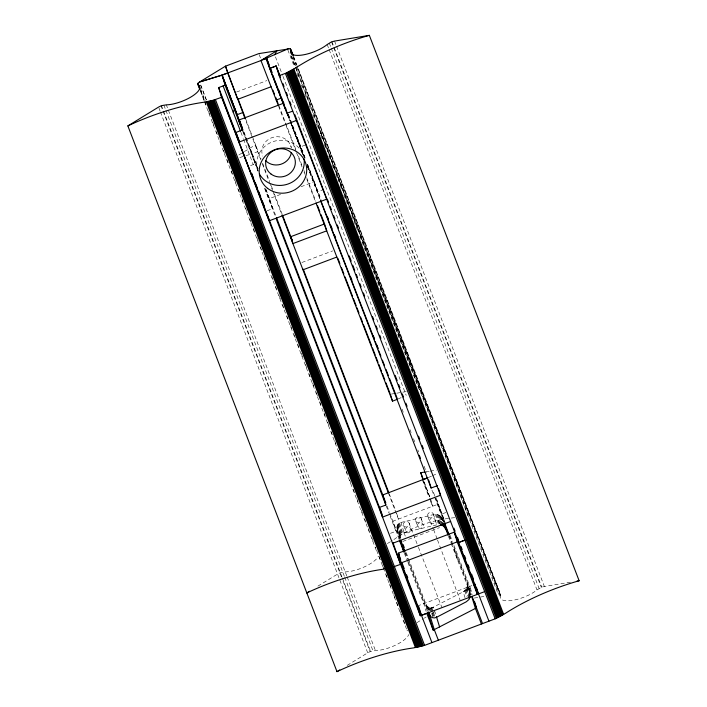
<?xml version="1.0" encoding="UTF-8"?>
<svg xmlns="http://www.w3.org/2000/svg" width="707" height="707" viewBox="0 0 707 707"><rect width="100%" height="100%" fill="white"/><g stroke="black" fill="none" stroke-linecap="round" stroke-linejoin="round"><path stroke-width="0.53" stroke-dasharray="3.54 2.65" d="M396.883 527.758L400.295 539.202C398.872 534.704 393.242 524.718 400.966 522.473L433.559 514.59C438.49 513.194 443.042 517.312 443.74 522.084M399.994 537.833L401.037 534.51L404.086 532.548L438.526 524.435L435.415 514.36M570.452 582.188L544.372 586.492L541.323 587.296L537.002 589.938A21.873 7.424 -21 0 1 512.637 600.349A21.873 7.424 -21 0 1 500.618 595.939L500.689 594.808L297.232 65.892M465.029 597.76L463.165 591.715C466.443 590.089 468.317 585.979 466.929 582.497L452.78 545.636M449.793 468.485L450.226 467.822L318.548 127.313L500.689 594.808M454.76 517.665C432.808 519.725 411.651 526.795 393.675 539.715M317.911 586.121L337.46 574.137L340.323 572.732L345.21 571.91A21.873 7.432 -21 0 0 378.139 556.683M347.225 665.375L367.711 652.817L370.574 651.412L375.461 650.59A21.873 7.432 -21 0 0 408.743 634.577M416.891 622.673L423.369 618.713M424.288 618.148L426.135 617.017M431.685 613.614L435.379 611.352M238.833 154.983L243.482 152.138M244.41 151.572L255.554 144.749L252.417 136.539M387.356 543.568L392.765 540.263M453.974 545.451L470.376 588.118L427.081 610.362L407.912 560.501M398.138 398.969L401.169 397.626M428.477 477.464L431.447 476.156M432.437 475.714L437.377 473.522M250.525 165.615L255.192 163.883L252.054 153.79L257.666 151.678L255.554 144.749L261.033 159.066M305.415 144.979L299.954 147.083L290.692 122.497M399.004 539.255L392.836 521.192L438.101 504.179L436.307 498.347M236.562 92.034L266.901 80.58M267.122 210.757L272.672 208.662L269.526 198.57L280.714 194.363M301.058 186.71L314.279 181.743L307.598 164.369M307.616 166.322L317.434 191.862L323.859 189.449M301.916 262.5L332.652 250.905M402.734 541.474L439.533 527.625M390.458 533.317L395.947 531.266L389.354 514.113M445.825 512.531L441.212 514.254L432.675 490.057M417.316 606.058L471.808 585.617M406.198 552.609L426.188 604.697C427.249 607.534 430.917 608.612 433.488 607.189L436.599 617.264M239.779 157.537L244.896 155.973M245.912 155.664L252.054 153.79L257.975 169.247M418.986 389.504L419.878 389.327M391.422 394.064L395.664 393.357M396.724 393.189L406.26 391.607M426.038 471.825L429.193 471.304M430.245 471.127L436.555 470.084M474.282 598.06L485.117 596.266M467.884 515.509L450.226 467.822M296.958 66.228L500.026 594.11L498.126 594.119L296.092 68.933M406.923 630.043L407.603 630.891M423.802 481.891L429.838 497.233M291.116 55.915L295.111 66.202M295.508 67.227L500.026 594.11M287.502 114.817L289.764 120.605M445.702 524.276L438.101 504.179L445.657 524.249M411.262 528.924L418.014 546.246M418.411 547.262L441.857 607.393M287.82 49.914L294.183 66.378M296.958 73.581L298.946 78.724M301.332 84.902L302.525 87.986M304.911 94.164L306.9 99.307M309.286 105.484L310.479 108.569M312.856 114.746L314.845 119.89M316.436 124.008L318.424 129.151M320.81 135.329L322.799 140.472M324.389 144.59L326.378 149.734M328.755 155.911L330.743 161.055M332.334 165.173L334.323 170.316M335.913 174.435L338.697 181.637M340.288 185.747L342.276 190.899M343.858 195.008L350.221 211.473M351.812 215.591L358.175 232.055M359.757 236.173L418.588 388.479M275.447 56.834L282.606 75.349M283.003 76.383L406.216 395.39M304.717 157.396L290.948 121.728M307.483 164.554L320.934 199.294M402.08 409.159L403.264 412.216M409.963 429.547L411.147 432.613M413.507 438.729L414.691 441.787M417.846 449.944L418.632 451.976M424.147 466.249L426.507 472.373M287.581 114.596L289.958 120.764M291.549 124.874L304.249 157.758M307.421 165.977L320.527 199.887M259.195 54.625L260.75 58.654M278.858 105.555L295.959 149.813M298.345 155.991L302.322 166.286M303.904 170.405L304.699 172.464M306.688 177.607L315.835 201.283M278.593 106.227L285.761 124.768M286.158 125.793L296.1 151.537M296.498 152.571L302.066 166.985M304.054 172.137L304.85 174.196M306.838 179.348L315.587 201.999M334.57 41.086L336.152 45.204M336.55 46.238L544.372 586.492M331.937 41.731L333.925 46.883M334.314 47.917L541.748 587.137M331.521 41.89L541.323 587.296M329.276 43.074L330.867 47.192M331.265 48.226L539.087 588.48M327.191 44.532L328.782 48.659M329.17 49.684L537.002 589.938M293.661 56.622L296.834 64.867M293.387 56.949L296.56 65.194M293.193 56.71L296.366 64.964M297.956 69.083L500.618 595.939M292.274 56.754L295.844 66.034M296.242 67.068L500.494 598.042M291.037 55.782L295.703 67.916M288.359 114.295L306.034 160.286M304.735 157.564L296.807 136.955L299.954 147.083L291.735 124.759M307.51 164.775L320.987 199.798M450.067 535.287L452.409 541.385M288.209 114.622L290.55 120.711M287.183 113.182L290.33 121.357M290.718 122.382L303.294 155.08M290.515 122.541L302.729 154.294M307.483 166.649L320.165 199.613M431.906 490.039L434.231 496.093M434.619 497.101L444.35 522.42M449.449 535.667L469.05 586.651L471.445 594.384M422.424 480.053L429.025 497.207M430.572 501.245L432.516 506.292M388.337 492.85L398.421 519.079L396.291 512.195M243.995 132.147L258.135 168.938M265.991 189.37L269.526 198.57M387.012 506.053L389.345 512.107M389.725 513.114L400.277 540.254M242.43 129.982L258.135 170.855M264.816 188.23L272.672 208.662M404.784 552.353L407.524 559.476M386.243 506.035L388.965 513.096M404.377 553.281L407.541 561.508M407.939 562.533L423.749 603.645L426.144 611.405M378.925 556.303L380.887 561.411M382.46 565.494L383.645 568.561M385.995 574.694L387.966 579.802M389.53 583.885L391.501 588.993M393.852 595.126L395.036 598.193M396.6 602.284L398.571 607.393M400.144 611.475L402.106 616.584M403.679 620.675L405.641 625.783M406.534 629.027L375.382 547.059M346.784 576.002L166.331 104.857M347.181 577.027L375.461 650.59M344.318 576.249L165.845 110.257M344.716 577.266L372.996 650.838M341.896 576.815L161.443 105.67M342.285 577.84L370.574 651.412M341.472 576.974L161.019 105.82M343.045 581.057L370.15 651.562M367.711 652.817L160.551 112.236M448.857 535.402L452.392 544.611M448.432 536.26L450.783 542.402M451.181 543.427L470.049 592.572L470.509 595.179L467.398 585.104M262.597 163.149L269.65 181.549M271.214 185.632L272.778 189.723M274.343 193.815L282.173 214.256M389.195 493.663L395.902 511.17M260.795 159.853L245.515 119.783M262.368 163.936L269.022 181.292M269.411 182.318L272.548 190.483M272.937 191.509L281.554 213.974M397.175 529.128L401.099 539.335M405.385 552.476L407.736 558.601M408.133 559.626L427.735 610.689M265.478 188.831L276.137 216.66M243.632 131.909L252.302 154.55M242.828 131.599L245.073 137.458M245.824 139.412L257.958 171.094M264.665 188.619L275.323 216.448M240.919 132.289L243.243 138.342M200.62 85.096L206.488 100.412M200.532 88.79L205.269 101.163M200.7 90.514L205.834 103.92M200.452 90.31L204.403 100.615M204.791 101.649L206.771 106.801M208.353 110.928L210.324 116.081M212.692 122.267L213.876 125.36M216.245 131.546L217.429 134.639M219.797 140.826L220.982 143.919M223.35 150.105L225.33 155.266M226.912 159.384L228.882 164.545M231.251 170.732L232.435 173.825M234.804 180.011L235.988 183.104M238.356 189.29L239.54 192.384M241.918 198.57L243.888 203.722M245.47 207.849L247.441 213.001M249.81 219.188L250.994 222.281M253.362 228.467L254.547 231.56M256.915 237.746L258.099 240.84M260.476 247.026L262.447 252.178M264.029 256.305L266 261.457M268.368 267.644L269.553 270.737M271.921 276.923L273.105 280.016M275.474 286.202L276.667 289.296M279.035 295.482L281.006 300.643M282.588 304.761L284.559 309.913M286.927 316.1L288.111 319.193M290.48 325.379L291.664 328.472M294.041 334.658L295.226 337.752M297.594 343.938L299.565 349.099M301.147 353.217L303.117 358.378M305.486 364.565L306.67 367.658M309.039 373.844L310.223 376.937M312.6 383.123L313.784 386.216M316.153 392.403L318.123 397.555M319.705 401.682L321.676 406.834M324.045 413.021L325.229 416.114M327.597 422.3L328.79 425.393M331.159 431.579L332.343 434.672M334.711 440.859L336.682 446.011M338.264 450.138L340.235 455.29M342.603 461.477L343.788 464.57M346.165 470.756L347.349 473.849M349.718 480.035L350.902 483.128M353.27 489.315L355.241 494.476M356.823 498.594L358.794 503.755M361.162 509.941L362.346 513.035M364.724 519.221L365.908 522.314M368.276 528.5L369.461 531.593M371.829 537.78L373.8 542.932M200.558 91.521L204.12 100.801M204.509 101.835L376.283 550.338M163.874 105.096L165.447 109.223M158.978 108.109L160.162 111.202M245.744 119.094L252.019 135.514M243.632 139.35L253.23 164.563M200.761 85.07L206.603 100.394M287.988 115.329L290.303 121.471M430.607 521.58L433.294 528.739M433.683 529.764L437.138 538.981M437.527 540.007L460.195 600.393M424.182 481.874L430.616 499.204M422.998 479.841L429.388 497.065M429.759 498.082L432.764 506.185L430.643 499.283M288.005 114.614L290.241 120.703M436.281 498.267L444.031 519.424M290.665 145.598L291.302 147.595A14.935 14.043 -17.6 0 0 272.69 137.397A14.935 14.043 -17.6 0 0 262.712 156.123M314.279 181.743L317.434 191.862M470.376 588.118L472.311 594.366M469.262 588.542L471.189 594.781M466.929 582.497L470.049 592.572M467.354 584.212L470.464 594.295M467.937 587.075L470.332 594.826M467.327 585.988L470.438 596.063M467.141 586.872L470.252 596.947M466.85 587.729L469.969 597.804M466.461 588.542L469.262 597.609M454.751 550.762L457.862 560.837M465.966 589.32L468.768 598.387M465.383 590.027L467.247 596.072M442.564 519.018L443.501 522.04M464.711 590.672L466.576 596.717M441.725 517.462L443.28 522.5M441.159 516.764L442.715 521.801M440.514 516.145L443.006 524.205M439.789 515.606L442.9 525.681M438.994 515.156L442.114 525.23M438.154 514.802L441.265 524.877M437.262 514.555L440.381 524.629M438.428 520.308L439.957 525.257M436.352 514.404L439.462 524.479M433.409 514.086L436.67 524.665M427.815 516.19L429.617 522.005M421.301 518.638L423.095 524.444M415.707 520.732L417.501 526.547M409.185 523.18L410.979 528.986M432.092 607.693L433.338 611.723M433.656 612.73L435.212 617.768M431.358 607.799L432.604 611.829M432.923 612.836L434.478 617.874M430.625 607.808L431.871 611.838M432.18 612.845L433.736 617.883M429.891 607.72L431.447 612.757M431.765 613.764L433.002 617.794M429.184 607.534L430.121 610.556M403.591 525.274L405.394 531.09M428.522 607.251L429.458 610.274M427.903 606.88L429.149 610.91M427.355 606.438L428.601 610.468M426.878 605.917L428.433 610.954M400.966 522.473L404.086 532.548M404.333 533.175L405.244 536.136M426.188 604.697L428.053 610.742M399.588 523.012L402.698 533.087M398.969 523.41L402.08 533.485M398.403 523.887L401.523 533.962M397.917 524.435L401.037 534.51M397.52 525.036L400.63 535.111M397.21 525.681L400.321 535.756M396.998 526.362L400.109 536.436M396.883 527.06L399.994 537.134M258.135 171.262A23.897 22.474 -17.6 0 1 272.425 141.86A23.897 22.474 -17.6 0 1 302.852 154.426M418.376 527.714A2.987 2.81 -17.2 0 0 423.219 525.902A2.987 2.81 -17.2 0 0 419.286 522.871A2.987 2.81 -17.2 0 0 418.376 527.714M406.269 532.256A2.987 2.81 -17.2 0 0 411.112 530.444A2.987 2.81 -17.2 0 0 407.179 527.413A2.987 2.81 -17.2 0 0 406.269 532.256M430.492 523.171A2.987 2.81 -17.2 0 0 435.335 521.359A2.987 2.81 -17.2 0 0 431.403 518.328A2.987 2.81 -17.2 0 0 430.492 523.171M428.698 517.356A2.987 2.81 -17.2 0 0 433.541 515.544A2.987 2.81 -17.2 0 0 429.609 512.513A2.987 2.81 -17.2 0 0 428.698 517.356M404.475 526.441A2.987 2.81 -17.2 0 0 409.318 524.629A2.987 2.81 -17.2 0 0 405.385 521.598A2.987 2.81 -17.2 0 0 404.475 526.441M416.582 521.899A2.987 2.81 -17.2 0 0 421.425 520.087A2.987 2.81 -17.2 0 0 417.492 517.056A2.987 2.81 -17.2 0 0 416.582 521.899"/><path stroke-width="1.06" d="M292.398 54.651L290.215 48.695L258.806 53.617L225.427 66.211L245.126 118.749M199.772 89.462L197.801 84.301L197.942 83.302L199.445 82.03L221.945 75.119L260.954 60.546L288.315 48.703M470.438 596.063L469.077 599.395L466.275 601.798L436.599 617.264C432.657 619.482 428.442 615.77 428.124 611.705M240.53 131.281L233.177 112.113L234.397 109.594M274.652 54.775L277.029 50.604L260.954 60.546L278.196 105.202M290.816 50.533A21.873 7.424 -21 0 0 302.826 54.943A21.873 7.424 -21 0 0 327.191 44.532L331.521 41.89L334.57 41.086L369.337 35.35L579.139 580.756A101.534 34.343 -21.1 0 0 505.311 613.42L495.192 618.819L438.358 640.224L424.589 645.367L413.577 647.895A101.534 34.343 -20.9 0 0 336.983 671.65L127.861 125.908L158.58 107.075L161.443 105.67L166.331 104.857A21.873 7.432 -21 0 0 191.403 96.726A21.873 7.432 -21 0 0 198.481 85.149L197.801 84.301M488.935 621.144L279.132 75.631L285.381 73.413L295.508 68.013A101.534 34.343 -21.1 0 1 369.337 35.35M309.533 591.255L306.741 592.97A101.534 34.343 -20.9 0 1 383.327 569.215L392.102 567.323L400.577 564.345L392.986 542.658M336.983 671.65L339.775 669.936M240.212 124.768L237.101 114.693L222.104 75.128L199.595 82.003L225.604 66.087L227.707 72.989L222.104 75.128L225.056 85.194L218.649 87.588L221.645 97.274L420.312 615.762L426.736 613.349L433.197 630.158L476.491 607.887L474.565 601.639M280.493 77.284L276.057 65.954L269.694 68.42L287.13 113.854M315.985 203.033L392.509 401.161L397.52 399.234M422.998 479.841L427.938 477.693L382.743 494.953L385.863 505.028L379.456 507.423L382.452 517.117L440.567 495.227L438.481 488.493M127.861 125.908A101.534 34.343 -20.9 0 1 204.447 102.153L213.231 100.261L221.645 97.274M271.073 86.749L237.702 99.342L227.716 73.015M276.207 100.049L281.757 97.981M294.819 114.622L326.881 199.091L269.27 220.778L239.028 142.098L235.952 132.421L242.43 129.982L239.284 119.89L284.037 103.063M292.698 111.114L287.183 113.182L285.61 108.118M239.028 142.098L296.631 120.402M388.337 492.85L292.91 243.588L290.771 236.686L324.584 223.925L326.722 230.835L292.91 243.588L281.952 214.999M303.038 269.791L336.85 257.039M392.535 543.347L450.659 521.466M320.563 200.647L431.129 488.024L437.589 485.603M431.942 642.601L401.284 562.843L398.288 553.157L454.221 532.177L474.362 584.662L477.358 594.348L457.217 541.871L454.221 532.177M399.411 553.97L397.581 554.65L417.316 606.058L420.312 615.762M401.284 562.843L457.217 541.871M473.646 584.928L475.484 584.238M495.192 618.819L484.702 591.626L421.434 615.329L418.738 606.606M242.775 112.572L237.101 114.693L222.104 75.128M268.907 64.417L266.583 58.345L263.578 58.902L263.455 59.582L265.956 58.619L280.838 97.142M422.927 479.62L420.78 472.7L424.987 472.002M576.965 581.119L579.139 580.756M440.381 524.629C445.357 525.531 446.568 531.266 448.035 535.234M281.227 98.158L283.215 103.293M320.916 200.912L374.498 339.634M375.293 341.693L378.068 348.887M378.864 350.937L380.852 356.072M382.434 360.19L384.422 365.325M386.013 369.434L388.39 375.603M389.584 378.678L397.122 398.209M272.893 90.116L274.484 94.234M275.677 97.319L278.063 103.496M317.425 205.401L319.811 211.579M321.005 214.663L324.186 222.899M337.884 258.364L339.873 263.508M341.463 267.626L343.849 273.803M345.043 276.897L352.59 296.454M353.385 298.513L356.169 305.716M356.964 307.775L358.953 312.918M360.543 317.036L362.532 322.18M363.327 324.239L371.679 345.856M372.474 347.915L375.258 355.126M376.053 357.185L378.033 362.329M378.828 364.388L381.612 371.59M382.407 373.65L384.794 379.827M385.987 382.911L389.964 393.207M282.561 215.273L292.327 240.716M290.886 49.402L293.264 55.588M290.215 48.695L292.592 54.881M293.873 69.03L503.676 614.436M293.016 69.533L502.827 614.94M292.141 70.037L501.952 615.443M291.249 70.523L501.06 615.93M290.338 71.009L500.141 616.416M289.41 71.487L499.213 616.893M288.465 71.955L498.267 617.361M287.502 72.414L497.304 617.821M286.521 72.865L496.332 618.272M285.381 73.413L484.702 591.626M327.394 199.259L328.578 202.343M330.169 206.471L331.353 209.555M333.731 215.741L334.924 218.825M337.301 225.003L338.485 228.096M349.196 255.907L351.176 261.06M352.758 265.178L354.737 270.33M356.328 274.449L357.512 277.542M359.898 283.719L361.083 286.812M363.46 292.99L364.653 296.074M372.58 316.674L373.764 319.767M376.151 325.945L377.335 329.038M379.712 335.215L380.905 338.308M395.169 375.39L397.157 380.543M398.739 384.661L399.932 387.745M402.31 393.932L403.494 397.016M405.88 403.202L407.064 406.286M418.562 436.157L419.746 439.25M422.123 445.428L423.316 448.521M276.057 65.954L279.601 75.145M327.323 216.28L328.516 219.373M330.894 225.551L332.087 228.644M334.464 234.83L335.648 237.914M350.716 277.064L351.909 280.158M373.314 335.781L374.498 338.874M376.875 345.051L378.068 348.144M419.295 455.281L420.488 458.375M444.747 523.436L449.06 534.651M472.046 596.319L482.519 623.556M481.396 623.972L475.378 608.303L471.834 596.867M290.789 236.739L292.336 240.769M239.284 119.89L242.033 127.039M385.854 503.022L276.534 217.694M400.878 542.181L404.395 551.336M438.358 640.224L434.31 629.743L429.167 613.075M223.103 85.909L233.177 112.113M235.952 132.421L239.487 141.621M251.665 173.295L253.627 178.403M255.2 182.494L257.162 187.602M258.735 191.685L260.697 196.793M262.27 200.885L264.232 205.993M382.178 514.493L251.489 173.533M424.589 645.367L215.458 99.625M423.378 645.703L214.248 99.961M422.353 646.004L213.231 100.261M421.337 646.286L212.215 100.544M420.329 646.552L211.207 100.809M419.331 646.799L210.2 101.057M418.341 647.029L209.21 101.287M417.36 647.241L208.229 101.499M416.388 647.435L207.266 101.693M415.433 647.603L206.311 101.87M453.938 528.156L455.114 531.213M457.464 537.329L458.64 540.387M460.991 546.511L462.166 549.569M464.517 555.684L465.692 558.751M468.043 564.866L469.218 567.924M471.569 574.04L473.522 579.139M282.844 83.408L284.02 86.466M286.379 92.599L287.555 95.657M289.905 101.781L291.081 104.848M270.861 69.498L272.027 72.556M278.638 89.842L279.813 92.9M444.137 523.109L448.459 534.377M303.241 269.146L388.806 492.629M403.061 544.443L404.236 547.51M400.683 540.219L404.996 551.451M222.201 75.914L242.996 130.123M225.056 85.194L242.457 130.627M276.119 218.507L385.863 505.028M399.393 540.263L403.989 552.255M398.288 553.157L400.666 559.334M402.239 563.444L404.218 568.596M406.587 574.764L407.771 577.858M220.867 94.729L239.629 143.751M240.415 145.792L251.524 175.115M197.942 83.302L199.913 88.455M198.481 85.149L199.666 88.242M237.897 98.565L245.356 118.069M218.649 87.588L239.355 141.78M285.672 109.178L283.357 103.036L284.868 108.056M266.212 57.267L269.146 65.168M270.684 69.268L271.833 72.335M272.982 75.402L274.139 78.477M274.908 80.518L282.968 102.011M420.78 472.7L423.051 478.816M267.432 214.972L269.27 220.778M282.075 98.989L283.03 102.02M476.385 587.137L478.48 593.907M390.361 394.241L392.509 401.161M443.81 523.047L445.675 529.092M443.589 523.507L444.836 527.537M443.342 523.816L444.27 526.839M443.006 524.205L443.625 526.22M428.636 479.965L431.129 488.024M279.132 75.631L276.181 66.051L269.694 68.42L266.583 58.345M436.387 616.575L439.613 626.994M429.061 612.969L429.989 615.991M427.726 612.448L433.197 630.158M400.277 540.254L403.67 551.248M303.975 158.509A23.897 22.474 -17.6 0 1 288.014 184.023A23.897 22.474 -17.6 0 1 259.487 174.125M291.311 152.862A14.935 14.043 -17.6 0 1 280.688 164.324A14.935 14.043 -17.6 0 1 265.54 160.569M464.941 540.139L458.719 542.472L464.941 540.139M267.617 188.371A23.897 22.474 -17.6 0 0 306.352 173.789A23.897 22.474 -17.6 0 0 274.89 149.61A23.897 22.474 -17.6 0 0 267.617 188.371M270.914 173.957A14.935 14.043 -17.6 0 0 295.119 164.846A14.935 14.043 -17.6 0 0 275.456 149.734A14.935 14.043 -17.6 0 0 270.914 173.957"/></g></svg>
